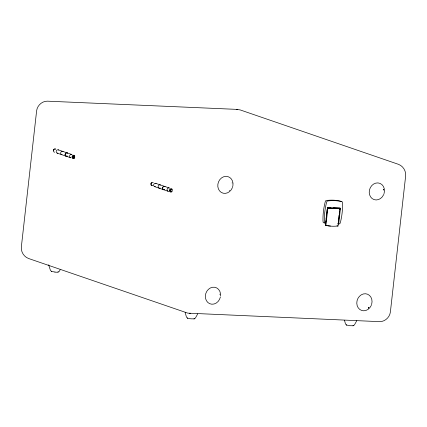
<?xml version="1.0" encoding="UTF-8"?>
<svg xmlns="http://www.w3.org/2000/svg" width="427" height="427" viewBox="0 0 427 427"><rect width="100%" height="100%" fill="white"/><g stroke="black" fill="none" stroke-linecap="round" stroke-linejoin="round"><path stroke-width="0.64" d="M326.399 225.541L325.363 225.333L325.897 220.572M326.047 219.248L327.157 209.321M325.7 223.39L327.466 207.629L340.468 208.195L338.702 223.951L339.855 223.753L340.447 222.189A61.712 53.562 -71 0 0 342.534 203.578L342.497 202.59A1.356 1.18 -71 0 0 342.454 202.243L342.07 201.677L341.136 201.448A57.069 49.532 -71 0 0 335.755 200.711A52.9 45.913 -71 0 0 333.807 200.626A57.069 49.532 -71 0 0 328.31 200.893L327.333 201.042L326.826 201.565A1.356 1.18 -71 0 0 326.708 201.907L326.452 202.884A61.712 53.562 -71 0 0 324.365 221.49L324.6 223.091L325.598 223.22M325.902 225.52L327.845 208.179L327.306 207.997L339.428 208.52L339.967 208.707L338.008 226.043L337.527 226.022A44.189 38.355 -71 0 1 326.399 225.541M339.118 215.229L338.163 223.764L338.702 223.951M339.268 213.916L339.561 211.29M339.705 209.977L339.929 208.008L333.428 207.725M60.111 269.688C59.679 272.229 57.021 272.511 54.944 272.063M197.722 313.882L195.406 318.051L194.269 318.825M356.737 320.773L354.421 324.942L353.284 325.71M368.853 307.739L368.362 307.968L368.805 307.803M229.352 190.57L229.619 190.458M368.517 307.899L368.901 307.771M57.891 272.132L58.302 272.036M187.64 318.168L190.8 318.809L194.013 318.878M346.655 325.059L349.82 325.7L353.028 325.769M193.938 318.894L194.349 318.804M352.953 325.785L353.369 325.694M236.361 109.355L47.36 101.167C42.017 101.076 37.208 105.592 36.615 110.839L21.35 246.913C20.848 251.845 23.901 256.835 28.593 258.511L187.816 313.14L379.64 321.654C384.983 321.744 389.792 317.229 390.385 311.982L405.65 175.908C406.152 170.976 403.099 165.986 398.407 164.31L240.182 109.926L236.361 109.355L237.738 109.445M327.578 207.474L330.178 207.586M327.845 208.179L339.967 208.707M324.333 222.921L323.234 222.622L322.993 221.021A61.712 53.562 -71 0 1 325.086 202.414L325.342 201.437A1.356 1.18 -71 0 1 325.459 201.096L325.966 200.573L326.943 200.423A57.069 49.532 -71 0 1 332.441 200.156A52.9 45.913 -71 0 1 334.389 200.242A57.069 49.532 -71 0 1 339.769 200.978L340.847 201.32M338.243 223.929L337.704 223.748M325.363 225.333L325.86 225.355A44.189 38.355 -71 0 0 326.767 225.536M336.988 225.84L338.008 226.043M189.262 313.375L190.639 313.466M54.966 272.068L51.592 271.401M58.285 149.845L71.699 154.457M155.754 183.348L169.167 187.96M57.133 153.101L70.546 157.712M154.601 186.61L168.014 191.216M344.509 320.298L345.475 323.944L346.42 324.947M185.126 312.473L186.46 317.053L187.405 318.056M48.657 264.799L50.413 270.286L51.357 271.289M346.345 324.91L346.724 325.091M187.325 318.019L187.709 318.2M51.277 271.252L51.662 271.433M383.547 189.503L383.734 189.791M232.085 182.916L232.16 183.034M383.676 189.705L383.467 189.353L383.814 190.143M340.965 201.475L341.088 201.774M219.836 294.112L219.937 294.422M371.106 305.705A8.647 7.505 -71 0 1 358.146 307.723A8.647 7.505 -71 0 1 363.302 293.963A8.647 7.505 -71 0 1 371.677 304.184M371.511 304.702A8.647 7.505 -71 0 1 371.319 305.209M220.364 297.096A8.647 7.505 -71 0 1 207.864 302.513A8.647 7.505 -71 0 1 210.314 287.995A8.647 7.505 -71 0 1 220.545 296.028M232.309 187.816A8.647 7.505 -71 0 1 219.526 190.858A8.647 7.505 -71 0 1 223.508 176.821A8.647 7.505 -71 0 1 232.902 185.729M232.795 186.263A8.647 7.505 -71 0 1 232.501 187.304M330.445 226A44.189 38.355 -71 0 1 327.685 225.691M383.537 194.872A8.647 7.505 -71 0 1 370.583 196.89A8.647 7.505 -71 0 1 375.733 183.13A8.647 7.505 -71 0 1 384.108 193.346M383.942 193.869A8.647 7.505 -71 0 1 383.756 194.376M57.917 153.138A1.729 1.5 -71 0 1 56.231 151.185A1.729 1.5 -71 0 1 58.632 150.032M70.93 157.787A1.729 1.5 -71 0 1 69.708 155.577A1.729 1.5 -71 0 1 72.046 154.638M61.995 154.718A1.729 1.5 -71 0 1 60.773 152.508A1.729 1.5 -71 0 1 63.111 151.569M53.711 150.09A0.918 0.795 -71 0 1 53.962 149.69M53.786 150.112A1.324 1.148 -71 0 1 53.935 149.802M54.709 149.226A1.324 1.148 -71 0 1 55.307 149.253M74.149 156.335A0.865 0.753 -71 0 1 74.25 156.522M74.154 157.371A0.865 0.753 -71 0 1 74.015 157.542M72.793 157.104A0.865 0.753 -71 0 1 72.793 156.885M74.261 157.873A1.324 1.148 -71 0 1 72.627 157.803A1.324 1.148 -71 0 1 72.83 155.962A1.324 1.148 -71 0 1 74.469 156.031M54.677 152.199A1.729 1.5 -71 0 1 53.455 149.989A1.729 1.5 -71 0 1 55.788 149.05M73.193 156.01A1.035 0.902 -71 0 1 74.101 156.052M74.277 157.462A1.035 0.902 -71 0 1 74.111 157.67M73.903 157.825A1.035 0.902 -71 0 1 72.996 157.782M72.825 157.611A1.035 0.902 -71 0 1 72.82 156.373M74.485 158.171A1.729 1.5 -71 0 1 72.43 158.182A1.729 1.5 -71 0 1 72.419 155.887A1.729 1.5 -71 0 1 74.469 155.476M155.385 186.642A1.729 1.5 -71 0 1 153.699 184.688A1.729 1.5 -71 0 1 156.101 183.535M168.798 191.253A1.729 1.5 -71 0 1 167.112 189.3A1.729 1.5 -71 0 1 169.514 188.147M164.32 189.711A1.729 1.5 -71 0 1 162.634 187.763A1.729 1.5 -71 0 1 165.035 186.604A1.729 1.5 -71 0 0 162.66 187.768A1.729 1.5 -71 0 0 164.342 189.721M160.248 188.024A1.729 1.5 -71 0 1 158.139 186.45A1.729 1.5 -71 0 1 160.579 185.072M151.895 185.243A1.324 1.148 -71 0 1 151.628 185.105M151.414 184.886A1.324 1.148 -71 0 1 151.259 184.608M151.174 183.952A1.324 1.148 -71 0 1 151.404 183.306M151.617 183.044A1.324 1.148 -71 0 1 151.884 182.847M151.126 183.823A0.918 0.795 -71 0 1 151.43 183.194M171.478 189.7A0.865 0.753 -71 0 1 171.617 189.844M171.729 191.376A1.324 1.148 -71 0 1 170.037 191.221A1.324 1.148 -71 0 1 170.469 189.326A1.324 1.148 -71 0 1 172.092 189.812M152.925 185.51A1.729 1.5 -71 0 1 150.816 183.936A1.729 1.5 -71 0 1 153.256 182.559M171.36 189.444A1.035 0.902 -71 0 1 171.569 189.556M171.574 191.173A1.035 0.902 -71 0 1 171.371 191.328M170.667 191.397A1.035 0.902 -71 0 1 170.293 191.12M170.17 190.901A1.035 0.902 -71 0 1 170.165 190.116M170.288 189.876A1.035 0.902 -71 0 1 170.661 189.519M171.953 191.675A1.729 1.5 -71 0 1 169.807 191.579A1.729 1.5 -71 0 1 170.079 189.172A1.729 1.5 -71 0 1 172.22 189.262M65.128 154.478A1.729 1.5 -71 0 0 67.236 156.052A1.729 1.5 -71 0 1 65.155 154.489A1.729 1.5 -71 0 1 67.589 153.112A1.729 1.5 -71 0 0 65.128 154.478M74.453 157.728A0.923 0.801 -71 0 0 74.261 156.186A0.923 0.801 -71 0 0 73.145 157.259A0.923 0.801 -71 0 0 74.453 157.728M171.921 191.232A0.923 0.801 -71 0 0 171.729 189.689A0.923 0.801 -71 0 0 170.613 190.762A0.923 0.801 -71 0 0 171.921 191.232"/></g></svg>
